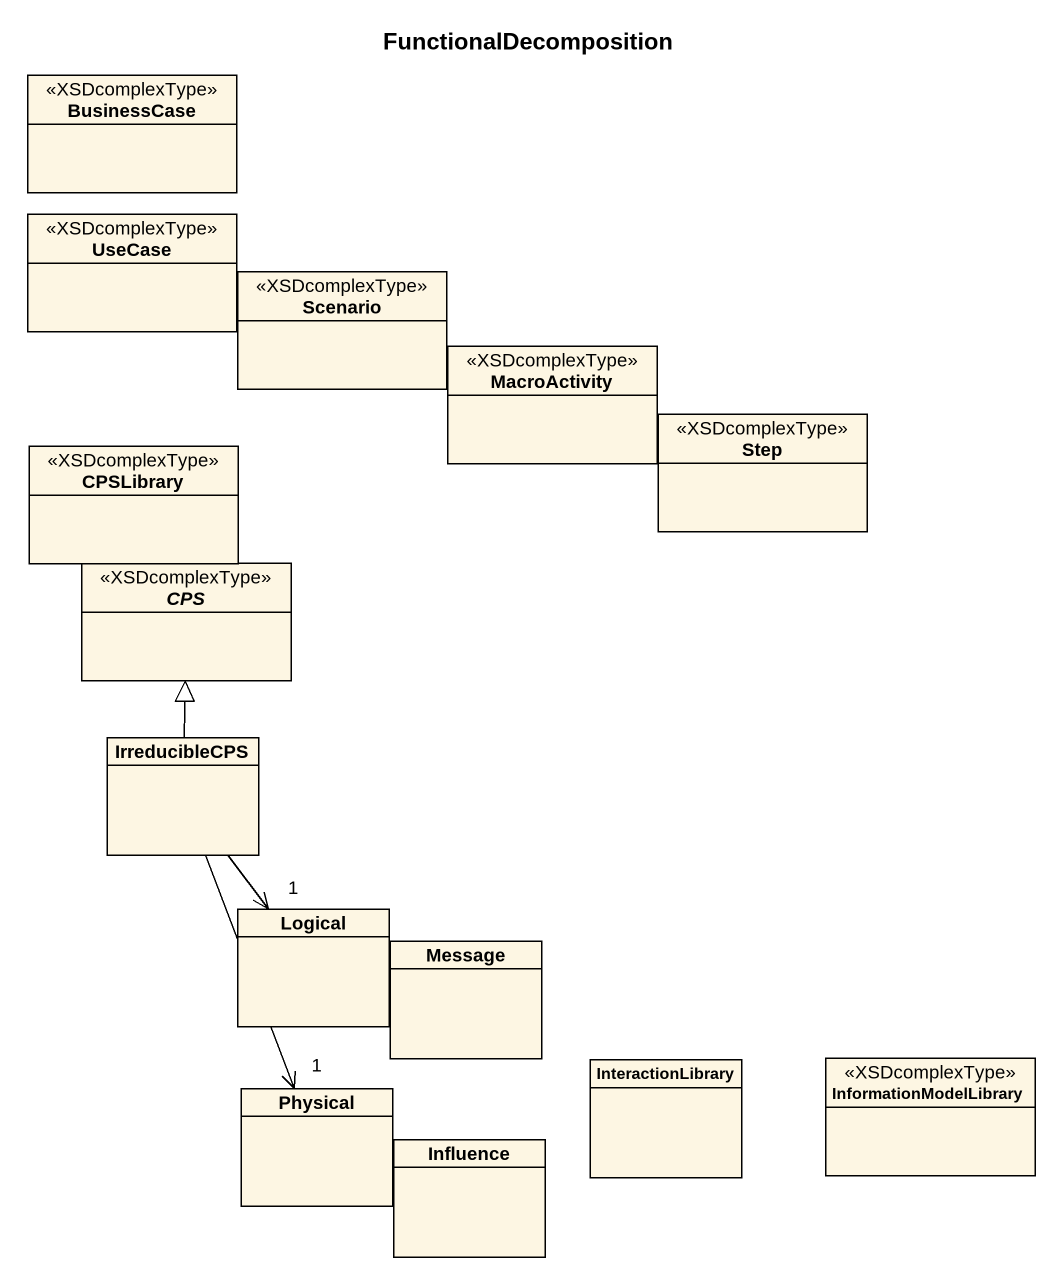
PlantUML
@startuml
title FunctionalDecomposition
hide circle
hide empty members
class BusinessCase <<XSDcomplexType>>
class "UseCase" as UseCase_ <<XSDcomplexType>>
class Scenario <<XSDcomplexType>>
class MacroActivity <<XSDcomplexType>>
class CPSLibrary <<XSDcomplexType>>
class Step <<XSDcomplexType>>
abstract class CPS <<XSDcomplexType>>
class IrreducibleCPS
class Logical
class Message
class InteractionLibrary
class InformationModelLibrary <<XSDcomplexType>>
class Physical
class Influence
IrreducibleCPS -up-|> CPS
IrreducibleCPS --> "1" Logical
IrreducibleCPS --> "1" Physical
@enduml
